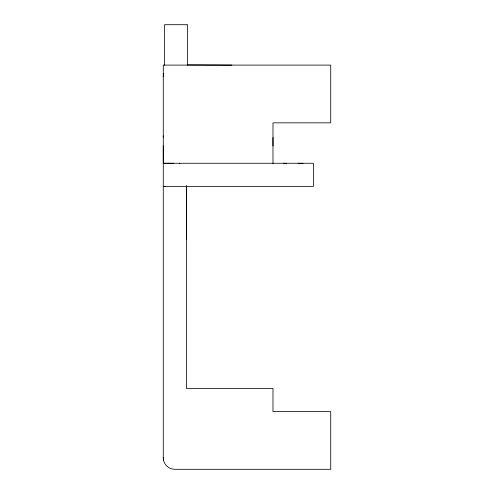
<?xml version="1.0" encoding="UTF-8"?>
<svg xmlns="http://www.w3.org/2000/svg" width="494" height="494" viewBox="0 0 494 494"><rect width="100%" height="100%" fill="white"/><g stroke="black" fill="none" stroke-linecap="round" stroke-linejoin="round"><path stroke-width="0.74" d="M165.564 186.362L163.273 186.362L313.406 186.362L313.406 163.267L163.273 163.267L163.273 145.946M163.273 137.097L163.273 135.967M186.374 239.374L186.374 185.763M231.828 65.115L187.627 64.887M272.984 163.483L272.984 137.536M163.644 73.767L163.273 76.65A11.547 11.547 0 0 1 163.668 73.662M163.273 163.267L173.629 163.267M179.439 163.267L179.779 163.267M283.377 163.267L286.254 163.267M298.104 163.267L303.013 163.267M163.644 460.636L163.273 457.753L163.273 65.103L330.727 65.103L330.727 122.845L272.984 122.845L272.984 145.946M187.627 65.122L187.627 24.7L164.527 24.7L164.533 65.282M186.374 185.979L186.374 388.463L272.984 388.463L272.984 411.558L330.727 411.558L330.727 469.3L174.82 469.3A11.547 11.547 0 0 1 163.273 457.753"/></g></svg>
